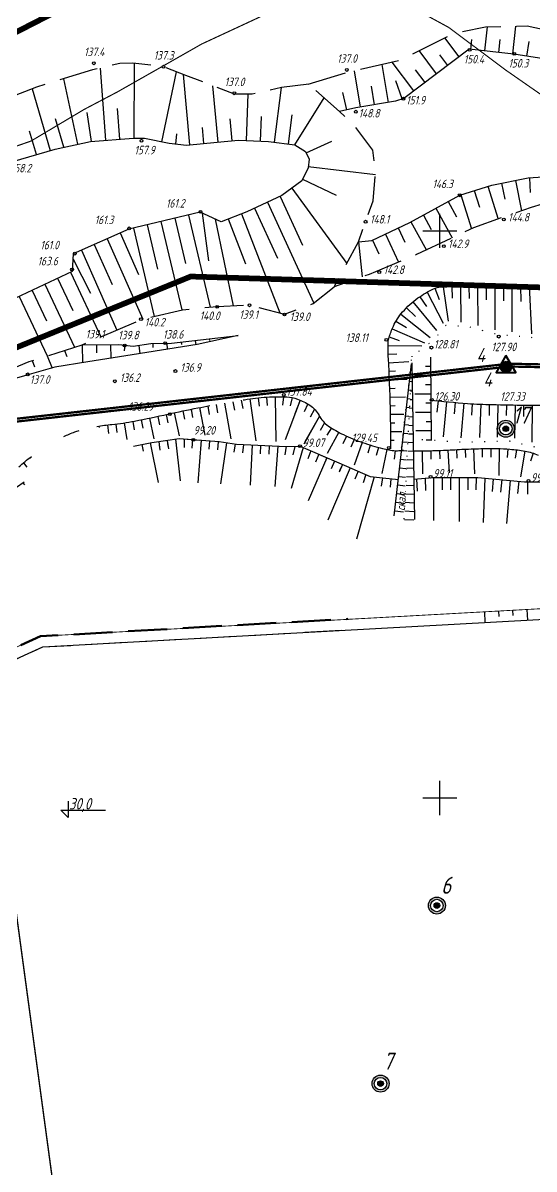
# Model space of a CAD drawing. Header units: millimetres. Extents: x 0 to 841, y 0 to 594.
# Drawn here: x 369.8 to 435.3, y 359.8 to 506.5 of the extents above; entities that cross this region are included whole.
import ezdxf
from ezdxf.lldxf.tags import DXFTag

# ---------------------------------------------------------------- set-up
doc = ezdxf.new("R2010")
doc.units = ezdxf.units.MM
doc.linetypes.add('ADOT1', pattern=[1.6, 0.1, -1.5])
doc.linetypes.add('AHIDDEN4', pattern=[7, 5, -2])
for name, color, linetype in [('00_Розрізи', 7, 'Continuous'), ('01_Відвал', 7, 'Continuous'), ('01_Земельний_відвід_існуючий', 7, 'Continuous'), ('01_Річка', 7, 'Continuous'), ('01_укоси', 7, 'Continuous'), ('0_Лицензия', 6, 'Continuous'), ('0_Проектний_карьер', 7, 'Continuous'), ('0_Проектні відмітки', 7, 'Continuous'), ('Карьер', 7, 'Continuous'), ('кресты', 7, 'Continuous'), ('Скважины', 7, 'Continuous'), ('Скважины_2011', 7, 'Continuous')]:
    doc.layers.add(name, color=color, linetype=linetype)
doc.styles.add('Такие дела', font='GOST_A.TTF', dxfattribs={"oblique": 15})
tags = doc.linetypes.add('New Line1', pattern=[1.5, 1, -0.5]).pattern_tags.tags
tags[6:7] = [DXFTag(74, 4), DXFTag(75, 0), DXFTag(340, '0'), DXFTag(46, 1.0), DXFTag(50, 0.0), DXFTag(44, 0.0), DXFTag(45, 0.0)]
tags[4:5] = [DXFTag(74, 4), DXFTag(75, 0), DXFTag(340, '0'), DXFTag(46, 1.0), DXFTag(50, 0.0), DXFTag(44, 0.0), DXFTag(45, 0.0)]

# ---------------------------------------------------------------- blocks, each defined once
blk = doc.blocks.new('Licenzia')
at = {"linetype": 'New Line1', "lineweight": 25}
h = blk.add_hatch(color=6, dxfattribs=at)
h.dxf.hatch_style = 1
h.set_gradient(color1=(255, 0, 255), color2=(255, 0, 255), centered=1, tint=1, name='INVCYLINDER')
edge = h.paths.add_edge_path()
edge.add_arc((0, 0), 2, 0, 360)
at = {"color": 6, "linetype": 'Continuous', "lineweight": 40, "flags": 128}
blk.add_lwpolyline([(-0.08, 4.01), (-3.48, -1.99), (3.45, -1.99)], close=True, dxfattribs=at)
at = {"color": 10, "linetype": 'Continuous', "lineweight": 25}
blk.add_circle((0, 0), 2, dxfattribs=at)

msp = doc.modelspace()

# ---------------------------------------------------------------- hatches: boundary and pattern name
at = {"layer": 'Скважины', "linetype": 'Continuous'}
h = msp.add_hatch(color=7, dxfattribs=at)
h.paths.add_polyline_path([(432.72, 454.61, 1), (430.54, 454.61, 1)])
h.paths.add_polyline_path([(432.43, 454.61, 1), (430.83, 454.61, 1)], flags=16)
for points in [[(431.99, 454.61, 1), (431.27, 454.61, 1)], [(415.94, 370.78, 1), (415.22, 370.78, 1)]]:
    msp.add_hatch(color=7, dxfattribs=at).paths.add_polyline_path(points)
h = msp.add_hatch(color=7, dxfattribs=at)
h.paths.add_polyline_path([(416.67, 370.78, 1), (414.49, 370.78, 1)])
h.paths.add_polyline_path([(416.38, 370.78, 1), (414.78, 370.78, 1)], flags=16)
at = {"layer": 'Скважины_2011', "linetype": 'Continuous'}
h = msp.add_hatch(color=7, dxfattribs=at)
h.paths.add_polyline_path([(423.89, 393.57, 1), (421.71, 393.57, 1)])
h.paths.add_polyline_path([(423.6, 393.57, 1), (422, 393.57, 1)], flags=16)
msp.add_hatch(color=7, dxfattribs=at).paths.add_polyline_path([(423.16, 393.57, 1), (422.44, 393.57, 1)])

# ---------------------------------------------------------------- linework, layer by layer
at = {"color": 6, "linetype": 'Continuous', "lineweight": 60, "flags": 128}
msp.add_lwpolyline([(645.87, 345.86, 0.29, 0.29, 0), (510.84, 265.14, 0.29, 0.29, 0), (493.97, 226.42, 0.29, 0.29, 0), (455.79, 175.4, 0.29, 0.29, 0), (461.04, 59.05, 0.29, 0.29, 0), (282.33, 115.04, 0.29, 0.29, 0), (102.4, 133.6, 0.29, 0.29, 0), (121.77, 353.6, 0.29, 0.29, 0), (123.32, 410.28, 0, 0, 0), (236.52, 413.05, 0.29, 0.29, 0), (361.92, 455.1, 0.29, 0.29, 0), (432.04, 462.93, 0.29, 0.29, 0), (574.55, 459.99, 0.29, 0.29, 0), (617.74, 481.75, 0.29, 0.29, 0), (645.88, 481.61, 0.29, 0.29, 0)], format="xyseb", dxfattribs=at)
at = {"color": 1, "linetype": 'Continuous', "lineweight": 211, "const_width": 0.29, "flags": 128}
msp.add_lwpolyline([(123.67, 409.93), (236.58, 412.69), (361.99, 454.74), (432.05, 462.57), (573.75, 459.65), (632.5, 337.89), (510.56, 265.4), (493.65, 226.61), (455.42, 175.51), (460.66, 59.55), (282.4, 115.39), (102.79, 133.93), (122.13, 353.58)], close=True, dxfattribs=at)
at = {"layer": '00_Розрізи', "color": 252, "linetype": 'Continuous', "lineweight": 40, "true_color": 0x949494, "const_width": 0.181, "flags": 128}
msp.add_lwpolyline([(360.25, 457.58), (361.01, 450.9), (380.15, 309.79), (340.31, 145.83), (346.25, 100.93), (346.25, 93.67)], dxfattribs=at)
at = {"layer": '01_Відвал', "color": 7, "linetype": 'Continuous', "lineweight": -3}
for p, q in [((428.94, 502.97), (429.27, 506.07)), ((432.55, 502.58), (432.93, 506.14)), ((425.64, 502.21), (423.82, 504.63)), ((427.13, 503.16), (427.27, 504.44)), ((430.74, 502.77), (430.92, 504.44)), ((434.34, 502.3), (434.63, 504.17)), ((422.74, 500.03), (420.51, 503)), ((424.19, 501.12), (423.18, 502.47)), ((379.64, 500.77), (380.36, 491.53)), ((384.03, 501.37), (383.98, 491.81)), ((387.56, 491.34), (389.44, 500.29)), ((413.03, 495.77), (412.24, 500.43)), ((416.61, 496.37), (415.79, 501.24)), ((419.84, 497.85), (417.07, 501.53)), ((421.29, 498.94), (420.07, 500.56)), ((374.98, 499.4), (376.77, 491.02)), ((391.16, 490.95), (390.33, 499.95)), ((418.36, 496.82), (417.56, 499.14)), ((370.94, 498.1), (373.24, 490.21)), ((394.77, 491.29), (394.11, 498.51)), ((398.39, 491.49), (398.63, 497.43)), ((402.01, 491.28), (402.88, 498.28)), ((411.25, 495.41), (410.75, 497.66)), ((414.82, 496.07), (414.42, 498.45)), ((404.62, 490.95), (408.36, 496.97)), ((378.55, 491.39), (377.99, 495.08)), ((382.17, 491.67), (381.86, 495.58)), ((400.2, 491.42), (400.33, 494.57)), ((403.81, 491.06), (404.27, 494.79)), ((375, 490.64), (373.92, 494.28)), ((392.96, 491.12), (392.78, 493.17)), ((396.58, 491.45), (396.32, 494.27)), ((371.5, 489.71), (370.62, 492.71)), ((385.79, 491.71), (385.77, 491.64)), ((389.35, 491.05), (389.49, 492.35)), ((406.07, 489.91), (409.34, 491.41)), ((406.32, 488.18), (414.92, 487.16)), ((405.59, 486.53), (409.88, 484.51)), ((429.32, 485.64), (430.65, 481.44)), ((431.09, 486.05), (431.5, 483.97)), ((432.87, 486.4), (433.64, 482.51)), ((434.65, 486.74), (434.77, 484.85)), ((402.72, 484.35), (405.6, 478.09)), ((404.21, 485.39), (411.26, 475.75)), ((425.86, 484.54), (427.24, 480.2)), ((427.59, 485.09), (428.26, 482.96)), ((399.43, 482.84), (402.37, 476.43)), ((401.08, 483.6), (407.02, 470.68)), ((422.66, 482.83), (424.74, 479.02)), ((424.26, 483.7), (425.32, 481.75)), ((389.22, 481.54), (390.58, 475.77)), ((390.99, 481.95), (393.76, 470.18)), ((392.74, 482.2), (393.56, 476.11)), ((394.39, 481.45), (396.7, 470.35)), ((396.07, 481.46), (398.28, 475.73)), ((397.76, 482.12), (402.66, 469.43)), ((421.07, 481.96), (422.08, 480.1)), ((383.92, 480.29), (386.58, 468.99)), ((385.69, 480.7), (387.02, 475.05)), ((387.45, 481.12), (390.12, 469.81)), ((417.84, 480.31), (418.7, 478.47)), ((419.48, 481.09), (421.45, 477.48)), ((380.57, 478.92), (385.13, 468.65)), ((382.22, 479.66), (384.58, 474.36)), ((412.76, 478.54), (413.21, 474.04)), ((414.55, 478.76), (415.38, 477)), ((416.2, 479.53), (417.89, 475.93)), ((377.25, 477.45), (381.78, 467.23)), ((378.91, 478.19), (381.18, 473.07)), ((376.18, 476.3), (378.41, 471.94)), ((374.21, 473.87), (376.15, 469.76)), ((375.86, 474.64), (379.76, 466.37)), ((372.57, 473.09), (376.37, 465.04)), ((369.29, 471.54), (372.88, 463.94)), ((370.93, 472.32), (372.78, 468.4)), ((377.37, 465.35), (377.38, 463.04)), ((379.18, 465.36), (379.19, 464.34)), ((381, 465.37), (381.01, 463.61)), ((382.81, 465.29), (382.73, 464.58)), ((384.61, 465.27), (384.76, 464.21)), ((386.41, 465.5), (386.42, 464.99)), ((388.22, 465.54), (388.24, 464.76)), ((390.03, 465.7), (390.06, 465.38)), ((391.83, 465.91), (391.9, 465.34)), ((393.63, 466.12), (393.66, 465.92)), ((395.44, 466.32), (395.46, 466.13)), ((372.88, 463.94), (373.49, 462.37)), ((375.07, 464.63), (375.38, 463.85)), ((370.94, 463.33), (371.25, 462.55))]:
    msp.add_line(p, q, dxfattribs=at)
at = {"layer": '01_Відвал', "color": 7, "linetype": 'AHIDDEN4', "lineweight": -3, "flags": 128}
for points in [[(406.29, 498.72), (411.26, 500.21), (417.97, 501.74), (425, 505.22), (429.04, 506.07), (434.38, 506.16), (441.03, 504.73), (446.02, 502.58), (453.67, 498.48), (463.13, 492.22), (466.61, 488.7), (469.35, 484.86), (470.85, 483.44), (489.26, 474.99)], [(406.39, 498.73), (402.89, 498.28), (399.14, 497.42), (396.86, 497.45), (390.64, 499.83), (387.71, 500.95), (383.84, 501.39), (382.19, 501.36), (378.68, 500.55), (371.49, 498.32), (362.46, 494.84), (358, 493.47), (352.38, 493.28), (349.13, 493.57), (346.03, 492.73), (336.86, 492.19), (322.99, 492.69), (309.02, 492.64), (300.27, 493.06), (276.5, 493.37), (263.99, 493.89), (257.37, 493.83), (253.63, 493.8), (249.19, 494.19), (235.85, 495.24), (230.85, 495.63), (224.35, 494.57), (218.72, 492.42), (214.09, 489.53), (212.23, 488.41)], [(246.3, 427.74), (248.35, 427.38), (252.34, 427.95), (265.01, 431.91), (273.74, 434.64), (279.33, 436.38), (283.57, 437), (288.1, 439.02), (291.4, 440.5), (294.72, 441.56), (297.51, 442.46), (302.52, 442.7), (307.03, 442.39), (309.5, 442.51), (314.59, 443.39), (318.61, 444.08), (325, 445.45), (329.11, 446.95), (336.77, 449.99), (347.21, 454.12), (349.99, 455.22), (362.85, 460.05), (370.57, 463.21), (377.37, 465.35), (385.07, 468.64), (390.19, 469.83), (394.63, 470.26), (398.78, 470.44), (403.28, 469.27), (406.94, 470.62), (409.66, 472.76), (412.76, 478.54), (414.63, 483.77), (414.94, 487.39), (414.58, 490.25), (412.07, 493.64), (410.33, 495.2), (406.39, 498.73)], [(444.4, 485.79), (434.86, 482.94), (427.49, 480.32), (420.2, 476.89), (414.12, 474.36), (409.66, 472.76)]]:
    msp.add_lwpolyline(points, dxfattribs=at)
at = {"layer": '01_Відвал', "color": 7, "linetype": 'Continuous', "lineweight": -3, "flags": 128}
for points in [[(489.26, 474.99), (477.76, 478.28), (472.2, 479.87), (468.91, 480.81), (465.29, 482.71), (465.29, 483.44), (464.53, 485.37), (462.59, 487.53), (452.34, 493.75), (447.95, 496.99), (444.37, 500.3), (440.89, 501.28), (432.65, 502.57), (426.93, 503.18), (418.57, 496.89), (417.5, 496.52), (412.41, 495.66), (410.33, 495.2)], [(368.45, 488.82), (373.91, 490.41), (378.44, 491.38), (383.91, 491.81), (385.35, 491.8), (388.49, 491.14), (390.71, 490.91), (394.64, 491.27), (397.4, 491.53), (401.24, 491.37), (404.62, 490.95)], [(404.62, 490.95), (405.98, 490.11), (406.43, 489.13), (406.3, 488.02), (405.5, 486.34), (402.92, 484.44), (398.43, 482.38), (395.15, 481.11), (392.49, 482.31), (383.32, 480.15), (376.22, 477), (376.09, 474.75), (367.36, 470.63)], [(412.76, 478.54), (414.45, 478.71), (419.32, 481), (425.72, 484.49), (429.84, 485.8), (434.5, 486.73), (438.36, 486.98), (444.4, 485.75)], [(397.34, 466.55), (392.09, 465.37), (383.78, 464.05), (378.09, 463.15), (373.85, 462.48), (370.28, 461.46), (367.3, 460.61), (362.13, 459.79)], [(397.34, 466.55), (392.09, 465.37), (383.78, 464.05), (378.09, 463.15), (373.85, 462.48), (370.28, 461.46), (367.3, 460.61), (362.13, 459.79)], [(377.37, 465.35), (382.07, 465.37), (383.88, 465.17), (386.17, 465.5), (388.81, 465.56), (397.34, 466.55)], [(377.37, 465.35), (382.07, 465.37), (383.88, 465.17), (386.17, 465.5), (388.81, 465.56), (397.34, 466.55)]]:
    msp.add_lwpolyline(points, dxfattribs=at)
at = {"layer": '01_Відвал', "color": 7, "linetype": 'Continuous', "lineweight": -3}
for centre in [(427, 503.11), (432.72, 502.59), (378.85, 501.38), (387.77, 500.94), (411.26, 500.53), (396.84, 497.54), (418.51, 496.85), (412.41, 495.18), (384.96, 491.47), (425.72, 484.49), (392.51, 482.36), (413.67, 481.11), (431.37, 481.38), (383.38, 480.25), (376.41, 477.02), (423.68, 477.98), (376.06, 474.97), (415.42, 474.66), (394.66, 470.21), (398.79, 470.41), (384.89, 468.64), (403.27, 469.23), (382.8, 465.24), (387.99, 465.56), (389.3, 461.99), (370.38, 461.56), (381.54, 460.68)]:
    msp.add_circle(centre, 0.181, dxfattribs=at)
at = {"layer": '01_Земельний_відвід_існуючий', "color": 2, "linetype": 'Continuous', "lineweight": 50, "const_width": 0.726}
for points in [[(500.93, 470.68), (391.26, 474.09), (271.26, 425.27), (208.64, 396.38), (197.92, 403.36), (199.38, 418.42), (183.07, 420.02), (167.68, 427.55), (147.54, 438.02), (138.59, 442.85), (128.46, 447.91), (122.61, 451.28), (124.14, 481.06), (143.65, 498.28), (167.44, 502.89), (182.51, 504.95), (210.67, 507.07), (220.41, 500.65), (311.6, 500.06), (333.91, 497.04), (368.92, 505.38), (400.35, 521.5), (424.37, 522.95), (452.72, 505.27)], [(500.93, 470.68), (528.01, 466.55), (542.57, 170.38), (533.61, 170.16), (508.97, 174.8), (479.46, 175.86), (446.22, 182.98), (434.79, 183.73), (339.85, 141.8), (337.75, 146.47), (291.2, 152.05), (219.6, 157.19), (213.22, 160.81), (174.86, 165.75), (197.92, 403.36), (208.64, 396.38), (271.26, 425.27), (391.26, 474.09)]]:
    msp.add_lwpolyline(points, close=True, dxfattribs=at)
at = {"layer": '01_Річка', "color": 4, "linetype": 'Continuous', "lineweight": -3, "flags": 128}
msp.add_lwpolyline([(441.48, 493.43, 0.145, 0.145, 0), (437.07, 496.73, 0.145, 0.145, 0), (431.54, 500.57, 0.145, 0.145, 0), (424.34, 505.96, 0.145, 0.145, 0), (421.8, 507.34, 0.145, 0.145, 0), (419.48, 508.36, 0.145, 0.145, 0), (414.1, 510.11, 0.145, 0.145, 0), (412.3, 510.49, 0.145, 0.145, 0), (411.92, 510.47, 0.145, 0.145, 0), (407.87, 510.11, 0.145, 0.145, 0), (405.5, 509.42, 0.145, 0.145, 0), (402.1, 508.23, 0.145, 0.145, 0), (397.93, 506.29, 0.145, 0.145, 0), (392.67, 503.85, 0.145, 0.145, 0), (388.31, 501.37, 0.145, 0.145, 0), (381.89, 497.73, 0.145, 0.145, 0), (377.63, 495.49, 0.145, 0.145, 0), (370.8, 491.43, 0.145, 0.145, 0), (355.47, 486.06, 0.145, 0.145, 0)], format="xyseb", dxfattribs=at)
at = {"layer": '01_укоси', "color": 7, "linetype": 'Continuous'}
for p, q in [((432.5, 431.37), (432.54, 430.68)), ((430.69, 431.27), (430.73, 430.58))]:
    msp.add_line(p, q, dxfattribs=at)
at = {"layer": '01_укоси', "color": 7, "linetype": 'Continuous', "lineweight": 25}
for p, q in [((434.32, 431.47), (434.39, 430.09)), ((428.88, 431.17), (428.96, 429.79))]:
    msp.add_line(p, q, dxfattribs=at)
at = {"layer": '0_Проектний_карьер', "color": 7, "linetype": 'Continuous', "lineweight": -3, "const_width": 0.109, "flags": 128}
msp.add_lwpolyline([(245.72, 207.19), (261.95, 386.29, -0.307627), (263.24, 387.87), (281.7, 393.31), (293.1, 395.96), (320.73, 403.84), (346.82, 416.65), (372, 428.04), (525.76, 436.5), (540.68, 436.19), (552.95, 435.68, -0.277873), (560.39, 430.77)], format="xyb", dxfattribs=at)
at = {"layer": '0_Проектний_карьер', "color": 7, "linetype": 'Continuous', "lineweight": -3, "flags": 128}
msp.add_lwpolyline([(313.46, 233.33), (270.34, 205.18), (247.5, 206.6, -0.42257), (247.09, 207.07), (263.32, 386.17, -0.307627), (263.63, 386.55), (282.05, 391.98), (293.45, 394.63), (321.23, 402.55), (347.4, 415.4), (372.33, 426.68), (525.74, 435.12), (540.66, 434.81), (552.91, 434.29, -0.277593), (559.15, 430.16)], format="xyb", dxfattribs=at)
at = {"layer": '0_Проектний_карьер', "color": 7, "linetype": 'AHIDDEN4', "lineweight": 50, "flags": 128}
msp.add_lwpolyline([(356.76, 421.15), (372, 428.04), (382.33, 428.64), (411.44, 430.26)], dxfattribs=at)
at = {"layer": '0_Проектний_карьер', "color": 7, "linetype": 'AHIDDEN4', "lineweight": 25, "flags": 128}
msp.add_lwpolyline([(351.91, 417.44), (372.33, 426.68), (383.28, 427.29), (410.53, 428.81)], dxfattribs=at)
at = {"layer": '0_Проектні відмітки', "color": 7, "linetype": 'Continuous'}
msp.add_lwpolyline([(375.56, 406.94), (375.56, 404.85), (374.64, 405.78), (380.33, 405.78)], dxfattribs=at)
at = {"layer": 'Карьер', "color": 7, "linetype": 'Continuous'}
for p, q in [((422.52, 472.59), (423.09, 471.16)), ((423.6, 472.77), (424.26, 468.39)), ((424.7, 472.8), (424.74, 471.3)), ((425.81, 472.82), (425.86, 468.24)), ((426.91, 472.83), (426.92, 471.27)), ((428.01, 472.84), (428.04, 467.84)), ((429.11, 472.85), (429.12, 471.1)), ((430.21, 472.85), (430.22, 467.25)), ((431.32, 472.85), (431.32, 470.97)), ((432.42, 472.85), (432.42, 466.99)), ((433.52, 472.85), (433.54, 470.91)), ((434.62, 472.88), (434.94, 466.77)), ((420.61, 471.51), (421.48, 470.24)), ((421.54, 472.09), (423.62, 468.12)), ((418.92, 470.1), (420.05, 468.97)), ((419.73, 470.84), (422.76, 467.2)), ((417.56, 468.37), (418.92, 467.58)), ((418.18, 469.28), (421.96, 466.28)), ((417.07, 467.38), (421.21, 465.61)), ((416.56, 465.26), (420.89, 465.2)), ((416.68, 466.35), (417.98, 465.91)), ((416.57, 464.16), (417.65, 464.19)), ((416.62, 463.06), (419.22, 463.2)), ((422.04, 462.59), (421.33, 462.58)), ((416.67, 461.96), (417.49, 462)), ((416.72, 460.86), (419, 460.95)), ((422.05, 461.41), (419.94, 461.4)), ((416.77, 459.75), (417.47, 459.78)), ((422.06, 460.23), (421.36, 460.22)), ((416.81, 458.65), (418.77, 458.71)), ((422.06, 459.05), (419.99, 459.04)), ((422.07, 457.87), (421.39, 457.87)), ((422.96, 458.18), (422.81, 456.74)), ((424.05, 458.07), (423.62, 453.56)), ((425.14, 457.97), (425.02, 456.53)), ((426.24, 457.88), (425.89, 453.42)), ((427.33, 457.8), (427.24, 456.35)), ((428.43, 457.74), (428.24, 453.47)), ((416.84, 457.55), (417.44, 457.57)), ((416.86, 456.45), (418.55, 456.48)), ((422.08, 456.69), (420.04, 456.68)), ((429.52, 457.71), (429.49, 456.29)), ((430.62, 457.68), (430.54, 453.53)), ((431.72, 457.66), (431.69, 456.28)), ((432.81, 457.64), (432.74, 453.41)), ((433.91, 457.62), (433.88, 456.17)), ((435.01, 457.61), (434.98, 452.89)), ((416.88, 455.35), (417.4, 455.35)), ((422.09, 455.51), (421.41, 455.51)), ((416.89, 454.24), (418.32, 454.26)), ((422.09, 454.33), (420.1, 454.32)), ((416.9, 453.14), (417.33, 453.14)), ((422.1, 453.15), (421.44, 453.15))]:
    msp.add_line(p, q, dxfattribs=at)
at = {"layer": 'Карьер', "color": 32, "linetype": 'Continuous'}
for p, q in [((419.29, 460.69), (419.62, 460.65)), ((419.17, 459.58), (419.49, 459.55)), ((419.42, 459.46), (419.65, 459.44)), ((419.04, 458.48), (419.36, 458.44)), ((419.37, 458.36), (419.76, 458.34)), ((418.79, 456.26), (419.22, 456.21)), ((418.91, 457.37), (419.28, 457.33)), ((419.23, 457.27), (419.68, 457.25)), ((418.66, 455.16), (419.15, 455.1)), ((419.21, 455.07), (419.78, 455.04)), ((419.22, 456.16), (419.72, 456.13)), ((418.54, 454.05), (419.09, 453.99)), ((419.16, 453.97), (419.79, 453.94)), ((418.41, 452.94), (419.03, 452.87)), ((419.11, 452.87), (419.8, 452.84)), ((418.16, 450.73), (418.9, 450.64)), ((418.28, 451.83), (418.97, 451.76)), ((419.01, 450.68), (419.81, 450.64)), ((419.06, 451.77), (419.8, 451.74)), ((418.03, 449.62), (418.84, 449.53)), ((418.95, 449.58), (419.82, 449.54)), ((417.91, 448.51), (418.78, 448.41)), ((418.9, 448.48), (419.82, 448.44)), ((417.65, 446.3), (418.66, 446.19)), ((417.78, 447.41), (418.72, 447.3)), ((418.8, 446.28), (419.84, 446.23)), ((418.85, 447.38), (419.83, 447.33)), ((417.53, 445.19), (418.59, 445.07)), ((418.75, 445.19), (419.84, 445.13)), ((417.4, 444.09), (418.53, 443.96)), ((418.69, 444.09), (419.85, 444.03)), ((418.64, 442.99), (419.86, 442.93))]:
    msp.add_line(p, q, dxfattribs=at)
at = {"layer": 'Карьер', "linetype": 'Continuous'}
for p, q in [((395.59, 457.89), (396.38, 453.33)), ((396.66, 458.07), (396.85, 457)), ((397.74, 458.26), (397.92, 457.18)), ((398.82, 458.43), (398.82, 458.38)), ((398.82, 458.43), (399.59, 453.05)), ((399.9, 458.56), (400.01, 457.48)), ((400.99, 458.65), (401.06, 457.57)), ((402.08, 458.7), (402.08, 458.61)), ((402.08, 458.7), (402.17, 452.99)), ((403.17, 458.69), (403.02, 457.61)), ((403.17, 458.69), (403.02, 457.61)), ((405.29, 458.27), (403.35, 453.18)), ((404.25, 458.59), (404, 457.53)), ((404.25, 458.59), (404, 457.53)), ((405.29, 458.27), (404.62, 456.5)), ((406.26, 457.78), (405.81, 456.78)), ((388.1, 456.42), (388.33, 455.36)), ((389.16, 456.65), (389.8, 453.71)), ((390.23, 456.88), (390.45, 455.81)), ((391.3, 457.1), (391.51, 456.03)), ((392.37, 457.31), (392.59, 456.18)), ((392.37, 457.31), (393.05, 453.77)), ((393.44, 457.51), (393.49, 457.27)), ((393.44, 457.51), (393.64, 456.44)), ((394.51, 457.7), (394.7, 456.63)), ((407.12, 457.11), (406.57, 456.07)), ((379.5, 454.95), (379.53, 454.78)), ((380.58, 455.1), (380.71, 454.01)), ((381.67, 455.21), (381.79, 454.13)), ((382.75, 455.35), (383.07, 453.22)), ((383.83, 455.53), (384.03, 454.46)), ((384.9, 455.74), (385.11, 454.68)), ((385.96, 455.96), (386.52, 453.3)), ((387.03, 456.19), (387.26, 455.12)), ((407.74, 456.22), (405.75, 452.65)), ((407.74, 456.22), (405.9, 452.91)), ((408.4, 455.36), (407.85, 454.39)), ((409.28, 454.71), (408.7, 453.79)), ((410.22, 454.16), (408.76, 451.44)), ((411.2, 453.67), (410.74, 452.68)), ((411.2, 453.67), (410.74, 452.68)), ((412.2, 453.24), (411.79, 452.23)), ((413.22, 452.86), (412.21, 449.93)), ((414.26, 452.52), (413.94, 451.48)), ((415.31, 452.22), (415.02, 451.17)), ((416.37, 451.96), (415.74, 448.88)), ((370.68, 450.92), (370.76, 450.82)), ((417.44, 451.8), (417.33, 450.72)), ((369.82, 450.24), (370.27, 449.7))]:
    msp.add_line(p, q, dxfattribs=at)
at = {"layer": 'Карьер', "color": 0, "linetype": 'Continuous'}
for p, q in [((385, 452.58), (385.17, 451.73)), ((386.08, 452.79), (386.24, 451.95)), ((386.08, 452.79), (387.09, 447.71)), ((387.16, 452.96), (387.28, 452.15)), ((387.16, 452.96), (387.32, 451.88)), ((388.24, 453.12), (388.35, 452.36)), ((388.24, 453.12), (388.4, 452.05)), ((389.32, 453.28), (389.4, 452.57)), ((389.32, 453.28), (389.9, 447.93)), ((390.41, 453.3), (390.42, 452.77)), ((390.41, 453.3), (390.43, 452.21)), ((391.5, 453.22), (391.42, 452.13)), ((391.5, 453.22), (391.48, 452.98)), ((392.59, 453.14), (392.18, 447.69)), ((393.68, 453.05), (393.6, 451.97)), ((394.77, 452.97), (394.69, 451.89)), ((395.86, 452.82), (395.09, 447.57)), ((396.94, 452.66), (396.78, 451.59)), ((398.03, 452.59), (397.91, 451.51)), ((399.13, 452.54), (398.88, 447.4)), ((400.22, 452.49), (400.17, 451.4)), ((401.31, 452.44), (401.26, 451.35)), ((402.41, 452.39), (402.03, 447.2)), ((403.5, 452.36), (403.34, 451.27)), ((405.66, 452.19), (404.13, 446.96)), ((404.59, 452.33), (404.36, 451.25)), ((424.22, 451.88), (424.37, 448.94)), ((425.32, 451.93), (425.37, 450.85)), ((426.41, 451.99), (426.46, 450.91)), ((427.51, 452.04), (427.6, 448.84)), ((428.6, 452.06), (428.62, 450.97)), ((429.7, 452.07), (429.71, 450.98)), ((430.8, 452.07), (430.74, 448.61)), ((431.9, 452.02), (431.81, 450.93)), ((432.99, 451.9), (432.85, 450.82)), ((406.67, 451.76), (406.25, 450.76)), ((408.68, 450.9), (406.33, 445.37)), ((407.68, 451.33), (407.25, 450.33)), ((408.68, 450.9), (408.59, 450.68)), ((409.69, 450.47), (409.27, 449.47)), ((409.69, 450.47), (409.47, 449.95)), ((420.93, 451.79), (420.94, 448.85)), ((422.03, 451.8), (422.04, 450.71)), ((423.12, 451.82), (423.16, 450.74)), ((434.07, 451.74), (433.51, 448.45)), ((435.13, 451.47), (434.78, 450.44)), ((411.7, 449.6), (408.81, 442.89)), ((410.7, 450.04), (410.27, 449.04)), ((410.7, 450.04), (410.34, 449.22)), ((412.7, 449.17), (412.27, 448.17)), ((369.77, 447.68), (369.97, 447.43)), ((414.75, 448.44), (412.52, 440.46)), ((413.71, 448.73), (413.36, 447.69)), ((415.84, 448.32), (415.65, 447.24)), ((416.92, 448.19), (416.8, 447.11)), ((420.19, 448.2), (420.26, 446.61)), ((421.28, 448.29), (421.36, 446.7)), ((422.37, 448.37), (422.37, 442.87)), ((423.47, 448.37), (423.47, 446.77)), ((424.56, 448.37), (424.56, 446.77)), ((425.66, 448.37), (425.66, 442.72)), ((426.75, 448.37), (426.75, 446.77)), ((427.85, 448.37), (427.78, 446.77)), ((428.94, 448.29), (428.74, 442.59)), ((430.03, 448.19), (429.88, 446.59)), ((431.12, 448.09), (430.97, 446.5)), ((432.21, 447.99), (431.71, 442.46)), ((433.3, 447.89), (433.15, 446.3)), ((434.39, 447.83), (434.39, 446.23))]:
    msp.add_line(p, q, dxfattribs=at)
at = {"layer": 'Карьер', "color": 7, "linetype": 'Continuous', "flags": 128}
msp.add_lwpolyline([(416.9, 452.04, 0.002122), (416.88, 455.33, 0.003553), (416.84, 457.29, 0.007726), (416.59, 463.57, -0.02229), (416.57, 465.74, -0.072268), (416.67, 466.31, -0.027354), (417.23, 467.73, -0.071471), (418.41, 469.55, -0.057902), (420.38, 471.34, -0.042913), (422.36, 472.52, -0.102688), (423.3, 472.76, -0.006915), (425.34, 472.81, -0.003331), (429.57, 472.85, -0.000372), (431.43, 472.85, 0.000374), (433.29, 472.85, 0.026152), (436.05, 472.99, -0.043647)], format="xyb", dxfattribs=at)
at = {"layer": 'Карьер', "color": 7, "linetype": 'ADOT1', "flags": 128}
for points in [[(477.89, 470.68), (472.32, 469.29), (462.51, 467.76), (455.48, 467.13), (446.22, 466.72), (439.2, 466.37), (435.3, 466.23), (430.57, 466.65), (426.74, 467.69), (423.96, 467.83), (422.29, 465.88), (419.57, 463.8), (418.18, 451.7)], [(420.89, 453.24), (425.77, 452.91), (432.08, 453.05), (437.1, 451.89), (441.05, 451.24), (445.88, 451.8), (453.27, 452.77), (458.84, 453.42), (463.45, 454.22), (466.66, 455), (469.91, 455.33), (473.67, 455.56), (477.73, 455.7), (485.16, 455.88), (490.87, 456.21), (494.54, 456.39), (499.67, 455.88), (505.62, 454.53), (506.96, 454.28)]]:
    msp.add_lwpolyline(points, dxfattribs=at)
at = {"layer": 'Карьер', "color": 32, "linetype": 'ADOT1', "flags": 128}
msp.add_lwpolyline([(418.61, 443.04), (419.65, 464.01)], dxfattribs=at)
at = {"layer": 'Карьер', "color": 7, "linetype": 'Continuous', "flags": 128}
msp.add_lwpolyline([(422.13, 453.1), (422.04, 463.77)], dxfattribs=at)
at = {"layer": 'Карьер', "color": 32, "linetype": 'Continuous', "flags": 128}
for points in [[(417.33, 443.44), (419.54, 462.9)], [(419.6, 463.06), (419.93, 442.98)]]:
    msp.add_lwpolyline(points, dxfattribs=at)
at = {"layer": 'Карьер', "color": 7, "linetype": 'Continuous'}
msp.add_lwpolyline([(421.87, 458.3, 0.008946), (426.74, 457.84, 0.014072), (429.85, 457.7, 0.000151), (434.18, 457.62, 0.001665), (434.57, 457.61, 0.002875), (435.57, 457.61, 0.000816), (439.12, 457.61, 0.024714)], format="xyb", dxfattribs=at)
at = {"layer": 'Карьер', "linetype": 'Continuous'}
for points in [[(398, 458.3, -0.000085), (398.15, 458.32, -0.02521), (401.02, 458.66, -0.0287), (403.56, 458.68, -0.073306), (404.95, 458.4, -0.05935), (406.51, 457.62, -0.129395), (407.7, 456.31, 0.126179), (408.9, 454.95, 0.03557), (410.82, 453.85, 0.029841), (413.26, 452.85, 0.021551), (415.85, 452.08, 0.035498), (417.48, 451.79, 0.042351), (417.75, 451.79, 0.015096), (418.53, 451.87)], [(379.24, 454.91, -0.017139), (381.17, 455.16, 0.025123), (384.07, 455.58, 0.005709), (388.35, 456.48, -0.006386), (392.17, 457.27, -0.003501), (393.73, 457.56, -0.002225)], [(375, 453.61, -0.022188), (376.41, 454.2, -0.011546), (376.96, 454.39, -0.025469)], [(369.24, 449.75, -0.016326), (370.86, 451.05, -0.029985)]]:
    msp.add_lwpolyline(points, format="xyb", dxfattribs=at)
at = {"layer": 'Карьер', "color": 0, "linetype": 'Continuous', "flags": 128}
for points in [[(383.94, 452.37), (386.28, 452.83), (389.78, 453.35), (392.36, 453.16)], [(383.94, 452.37), (386.28, 452.83), (389.78, 453.35), (394.9, 452.96), (397.11, 452.64), (402.58, 452.38), (405.37, 452.32), (410.23, 450.24), (414.25, 448.5), (417.88, 448.09)], [(407.92, 451.23), (410.23, 450.24), (414.25, 448.5), (417.88, 448.09)], [(419.86, 448.17), (422.28, 448.37), (428.05, 448.37), (434.03, 447.83), (440.38, 447.83), (442.65, 447.29), (445.24, 447.05), (447, 447.07), (450.04, 447.96), (453.35, 448.83), (457.09, 449.58), (458.19, 449.72), (461.63, 449.66), (463.16, 449.81), (465.65, 450.45), (468.03, 450.35), (471.43, 449.36), (474.59, 448.77), (477.38, 448.6), (483.95, 448.6)], [(314.72, 418.34), (318.72, 419.82), (328.12, 422.86), (336.27, 426.1), (344.04, 428.69), (347.77, 430.64), (351.86, 432.38), (355.07, 433.63), (358.27, 433.67), (360.76, 434.93), (362.02, 436.71), (363.32, 439.22), (365.63, 442.34), (366.72, 443.84), (368.93, 447.12), (369.93, 447.79)], [(314.72, 418.34), (318.72, 419.82), (328.12, 422.86), (336.27, 426.1), (344.04, 428.69), (347.77, 430.64), (351.86, 432.38), (355.07, 433.63), (358.27, 433.67), (360.76, 434.93), (362.02, 436.71), (363.32, 439.22), (365.63, 442.34), (366.72, 443.84), (368.93, 447.12), (369.93, 447.79)]]:
    msp.add_lwpolyline(points, dxfattribs=at)
at = {"layer": 'Карьер', "color": 0, "linetype": 'Continuous'}
msp.add_lwpolyline([(419.83, 451.79, 0.004981), (422.27, 451.8, 0.008957), (423.63, 451.85, 0.001044), (426.01, 451.97, -0.002891), (426.87, 452.01, -0.006941), (428.12, 452.05, -0.00367), (430.5, 452.07, -0.023341), (432.16, 451.99, -0.019718), (434.1, 451.74, -0.067357), (435.77, 451.21, 0.050095)], format="xyb", dxfattribs=at)
at = {"layer": 'Карьер', "color": 7, "linetype": 'Continuous'}
for centre in [(430.72, 466.4), (416.33, 465.98), (422.09, 464.99), (403.19, 458.93), (422.16, 458.3), (388.58, 456.46), (391.6, 453.18), (405.27, 452.37), (416.65, 452.14), (422, 448.45), (434.53, 447.93)]:
    msp.add_circle(centre, 0.181, dxfattribs=at)
at = {"layer": 'кресты', "color": 3, "linetype": 'Continuous'}
for p, q in [((423.17, 477.76), (423.17, 482.12)), ((423.17, 477.76), (423.17, 482.12)), ((420.99, 479.94), (425.35, 479.94)), ((420.99, 479.94), (425.35, 479.94)), ((423.17, 405.16), (423.17, 409.52)), ((423.17, 405.16), (423.17, 409.52)), ((420.99, 407.34), (425.35, 407.34)), ((420.99, 407.34), (425.35, 407.34))]:
    msp.add_line(p, q, dxfattribs=at)
at = {"layer": 'Скважины', "color": 7, "linetype": 'Continuous'}
for centre, radius in [((431.63, 454.61), 1.09), ((431.63, 454.61), 0.799), ((431.63, 454.61), 0.363), ((431.64, 454.57), 0.181), ((431.79, 454.58), 0.181), ((415.58, 370.78), 1.09), ((415.58, 370.78), 0.799), ((415.58, 370.78), 0.363), ((415.59, 370.74), 0.181), ((415.74, 370.75), 0.181)]:
    msp.add_circle(centre, radius, dxfattribs=at)
at = {"layer": 'Скважины', "color": 7}
for centre in [(431.64, 454.57), (415.59, 370.74)]:
    msp.add_circle(centre, 0.181, dxfattribs=at)
at = {"layer": 'Скважины_2011', "color": 7, "linetype": 'Continuous'}
for centre, radius in [((422.8, 393.57), 1.09), ((422.8, 393.57), 0.799), ((422.8, 393.57), 0.363), ((422.81, 393.52), 0.181), ((422.96, 393.54), 0.181)]:
    msp.add_circle(centre, radius, dxfattribs=at)
at = {"layer": 'Скважины_2011', "color": 7}
msp.add_circle((422.81, 393.52), 0.181, dxfattribs=at)

# ---------------------------------------------------------------- block references
at = {"layer": '0_Лицензия', "color": 6, "linetype": 'New Line1', "lineweight": 25, "xscale": 0.363, "yscale": 0.363, "zscale": 0.363}
msp.add_blockref('Licenzia', (431.66, 462.51), dxfattribs=at)

# ---------------------------------------------------------------- texts
at = {"color": 1, "linetype": 'Continuous', "lineweight": 211, "insert": (428.76, 461.81), "char_height": 1.81, "attachment_point": 1, "style": 'Такие дела'}
msp.add_mtext_dynamic_manual_height_columns('4', width=4.5382, gutter_width=15, heights=[0], dxfattribs=at)
at = {"layer": '01_Відвал', "color": 7, "linetype": 'Continuous', "lineweight": -3, "style": 'Такие дела', "oblique": 15}
for s, p in [('137.4', (377.6, 502.3)), ('137.3', (386.52, 501.86)), ('137.0', (410.02, 501.45)), ('150.4', (426.24, 501.36)), ('150.3', (431.96, 500.84)), ('137.0', (395.6, 498.46)), ('151.9', (418.86, 496.11)), ('148.8', (412.77, 494.45)), ('157.9', (384.05, 489.73)), ('158.2', (368.21, 487.42)), ('146.3', (422.23, 485.4)), ('161.2', (388.09, 482.91)), ('161.3', (378.96, 480.8)), ('148.1', (414.23, 480.87)), ('144.8', (431.93, 481.14)), ('161.0', (371.99, 477.57)), ('142.9', (424.23, 477.74)), ('163.6', (371.64, 475.52)), ('142.8', (415.97, 474.42)), ('140.0', (392.41, 468.53)), ('139.1', (397.48, 468.67)), ('139.0', (403.94, 468.4)), ('140.2', (385.36, 467.7)), ('139.1', (377.8, 466.17)), ('139.8', (381.96, 466.05)), ('138.6', (387.7, 466.14)), ('136.9', (389.94, 461.91)), ('137.0', (370.65, 460.36)), ('136.2', (382.19, 460.6))]:
    msp.add_text(s, height=1.089, dxfattribs=at).set_placement(p)
at = {"layer": '0_Лицензия', "color": 6, "linetype": 'New Line1', "lineweight": 25, "insert": (427.88, 464.94), "char_height": 1.81, "attachment_point": 1, "style": 'Такие дела'}
msp.add_mtext_dynamic_manual_height_columns('4', width=7.2344, gutter_width=15, heights=[5.49], dxfattribs=at)
at = {"layer": '0_Проектні відмітки', "color": 7, "linetype": 'Continuous', "style": 'Такие дела', "oblique": 15}
msp.add_text('30,0', height=1.452, dxfattribs=at).set_placement((375.67, 405.88))
at = {"layer": 'Карьер', "color": 7, "linetype": 'Continuous', "style": 'Такие дела', "oblique": 15}
for s, p in [('138.11', (411.1, 465.72)), ('128.81', (422.42, 464.88)), ('127.90', (429.79, 464.53)), ('137.84', (403.52, 458.83)), ('126.30', (422.49, 458.2)), ('127.33', (430.92, 458.19)), ('136.29', (383.27, 456.91)), ('99.20', (391.62, 453.86)), ('99.07', (405.6, 452.27)), ('129.45', (411.88, 452.9)), ('99.11', (422.33, 448.35)), ('99.29', (434.86, 447.82))]:
    msp.add_text(s, height=1.089, dxfattribs=at).set_placement(p)
at = {"layer": 'Карьер', "color": 7, "style": 'Такие дела', "oblique": 15}
msp.add_text('скал.', height=1.089, rotation=85.9836, dxfattribs=at).set_placement((418.69, 444.09))
at = {"layer": 'Скважины', "color": 7, "style": 'Такие дела', "oblique": 15}
for s, p in [('17', (432.51, 455.26)), ('  6 ', (421.11, 395.08)), ('  7', (413.69, 372.57))]:
    msp.add_text(s, height=2.178, dxfattribs=at).set_placement(p)

doc.saveas('drawing.dxf')
